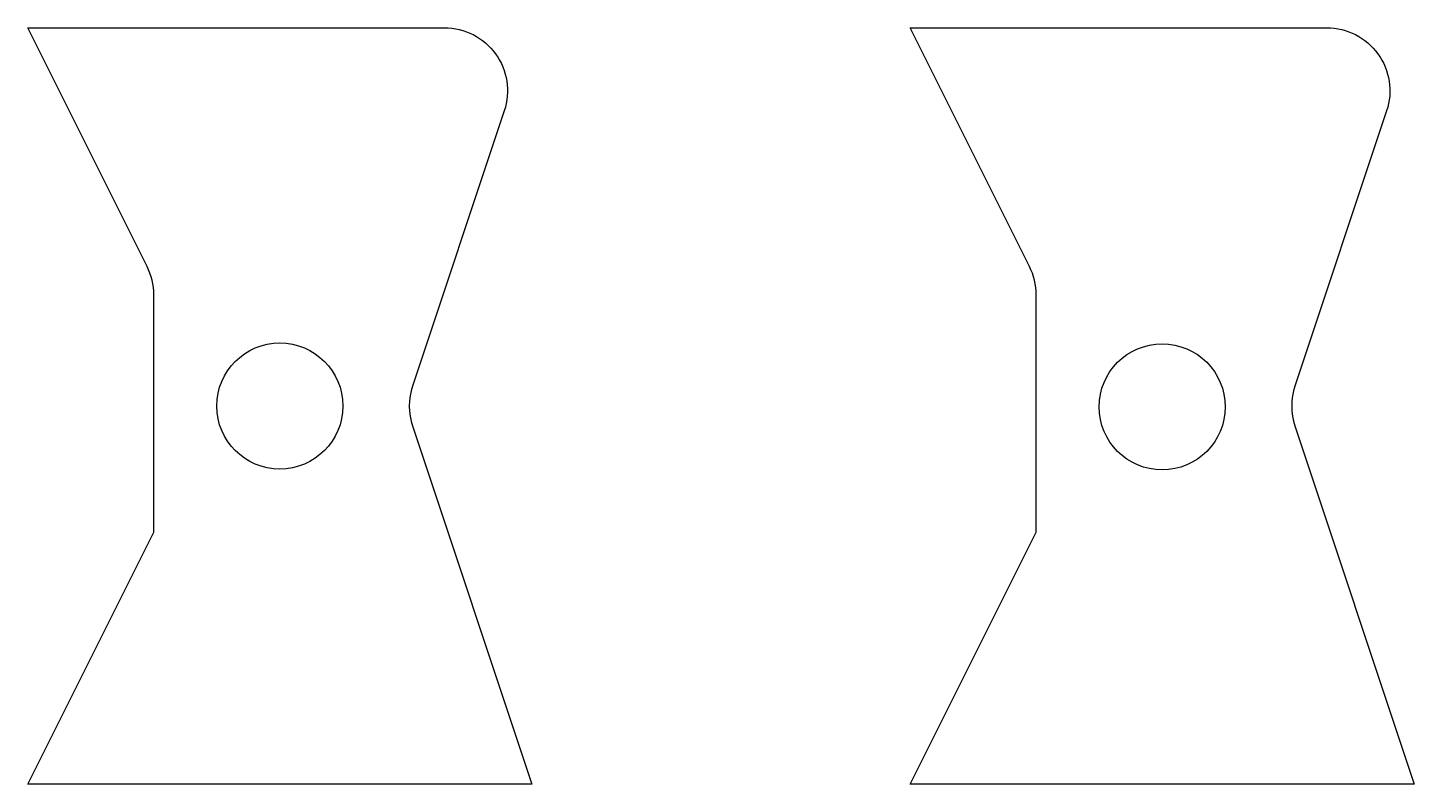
# Model space of a CAD drawing. Extents: x -0.2 to 0.9, y -0.3 to 0.3.
import ezdxf

# ---------------------------------------------------------------- set-up
doc = ezdxf.new("R2010")
doc.units = 0
doc.header["$MEASUREMENT"] = 0
doc.layers.add('newLayerName', color=5, linetype='Continuous')

msp = doc.modelspace()

# ---------------------------------------------------------------- linework, layer by layer
for centre in [(0, 0), (0.7, -0.0007)]:
    msp.add_circle(centre, 0.05)
at = {"layer": 'newLayerName'}
for points in [[(-0.2, 0.3), (0.1306, 0.3, -0.511918), (0.1781, 0.2342), (0.1053, 0.0158, 0.162278), (0.1053, -0.0158), (0.2, -0.3), (-0.2, -0.3), (-0.1, -0.1), (-0.1, 0.0882, 0.116434), (-0.1053, 0.1106)], [(0.5, 0.3), (0.8306, 0.3, -0.511918), (0.8781, 0.2342), (0.8053, 0.0158, 0.162278), (0.8053, -0.0158), (0.9, -0.3), (0.5, -0.3), (0.6, -0.1), (0.6, 0.0882, 0.116434), (0.5947, 0.1106)]]:
    msp.add_lwpolyline(points, format="xyb", close=True, dxfattribs=at)

doc.saveas('drawing.dxf')
